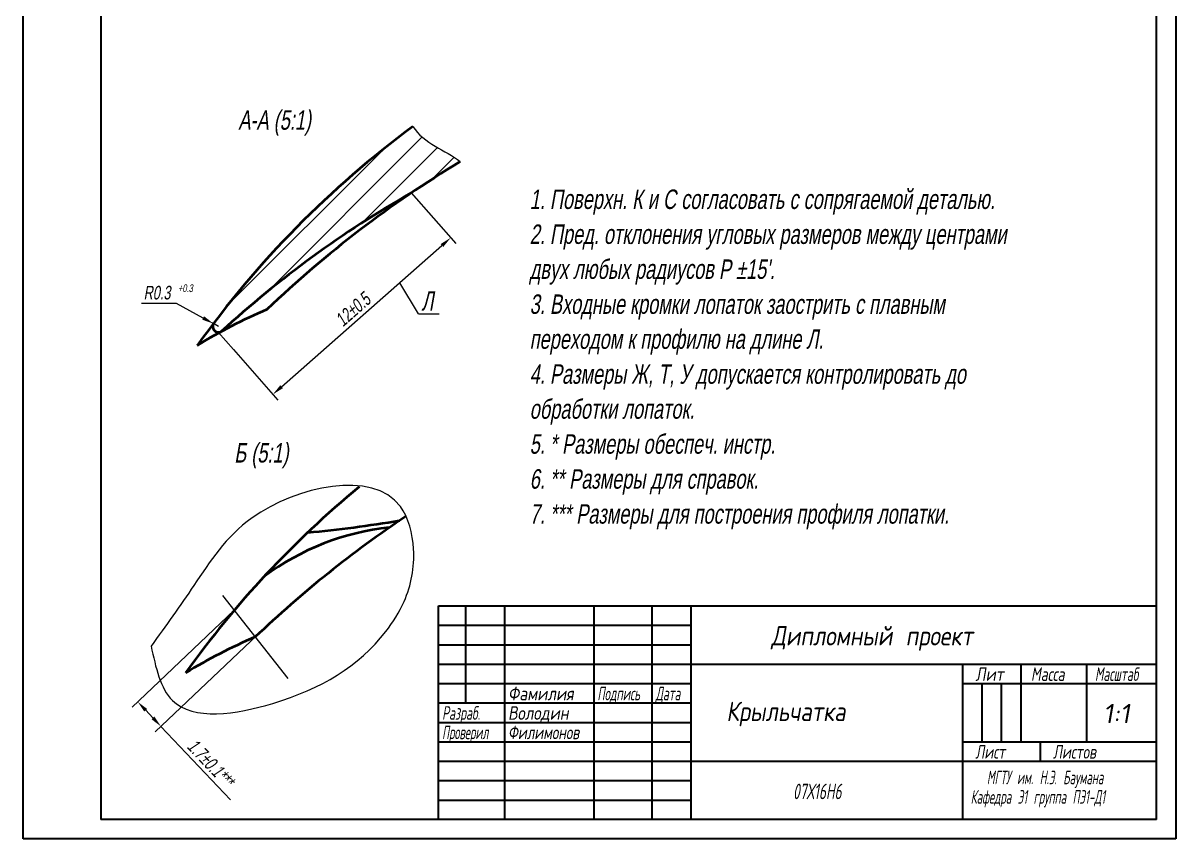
# Model space of a CAD drawing. Header units: millimetres. Extents: x 155 to 2756, y -275 to 1324.
# Drawn here: x 1414.3 to 1711.3, y 730.2 to 940.2 of the extents above; entities that cross this region are included whole.
import ezdxf

# ---------------------------------------------------------------- set-up
doc = ezdxf.new("R2010")
doc.units = ezdxf.units.MM
doc.header["$PDMODE"] = 35
doc.header["$PDSIZE"] = -30
doc.layers.get('0').update_dxf_attribs({"lineweight": 50})
for name, color, linetype, lineweight in [('Layer2', 152, 'Continuous', 25), ('Рамка', 52, 'Continuous', 35), ('Текст', 242, 'Continuous', 25)]:
    doc.layers.add(name, color=color, linetype=linetype, lineweight=lineweight)
doc.styles.add('3.5', font='txt.shx', dxfattribs={"width": 0.7, "oblique": 10, "height": 3.5})
doc.styles.add('5', font='txt.shx', dxfattribs={"width": 0.8, "oblique": 10, "height": 5})
doc.styles.add('ST_5', font='w_russin.shx', dxfattribs={"width": 0.7, "oblique": 10, "height": 5})
doc.dimstyles.new('STANDARD(1 1)', dxfattribs={"dimscale": 0, "dimtxt": 3.5, "dimasz": 3, "dimexe": 2, "dimexo": 0, "dimgap": 1, "dimtad": 1, "dimdec": 1, "dimzin": 9, "dimdsep": 46, "dimtxsty": '3.5', "dimcen": 2.5, "dimclrd": 256, "dimclre": 256, "dimclrt": 256, "dimaunit": 1, "dimadec": 0, "dimazin": 0, "dimtfac": 1, "dimtdec": 1, "dimtmove": 0, "dimatfit": 3, "dimfxl": 0, "dimtolj": 1, "dimtzin": 1, "dimarcsym": 0})
doc.dimstyles.new('STANDARD(1 1)$4', dxfattribs={"dimscale": 0, "dimtxt": 3.5, "dimasz": 3, "dimexe": 2, "dimexo": 0, "dimgap": 1, "dimtad": 1, "dimtoh": 1, "dimdec": 1, "dimzin": 9, "dimdsep": 46, "dimtxsty": '3.5', "dimcen": 2.5, "dimclrd": 256, "dimclre": 256, "dimclrt": 256, "dimaunit": 1, "dimadec": 0, "dimazin": 0, "dimtfac": 1, "dimtdec": 1, "dimtofl": 0, "dimtmove": 0, "dimatfit": 2, "dimfxl": 0, "dimtolj": 1, "dimtzin": 1, "dimarcsym": 0})

# ---------------------------------------------------------------- blocks, each defined once
blk = doc.blocks.new('*D45')
at = {"layer": 'Defpoints', "color": 0}
for p in [(1468.742779968943, 789.0254539228131), (1474.723325979621, 782.7099020816843), (1449.840569040427, 759.1470406737171)]:
    blk.add_point(p, dxfattribs=at)
at = {"layer": 'Layer2', "lineweight": -2}
for p, q in [((1468.742779968943, 789.0254539228131), (1442.407818248991, 764.0874193349364)), ((1474.723325979621, 782.7099020816843), (1448.388364259669, 757.7718674938073)), ((1445.922782799614, 763.2842853437089), (1447.777809270563, 761.3253478448544)), ((1449.840569040427, 759.1470406737171), (1467.778775826852, 740.2040086003433))]:
    blk.add_line(p, q, dxfattribs=at)
at = {"layer": 'Layer2'}
for points in [[(1446.285833994804, 763.6280786386862), (1445.559731604425, 762.9404920487314), (1443.86002302975, 765.4625925148462)], [(1448.140860465752, 761.6691411398317), (1447.414758075373, 760.9815545498768), (1449.840569040427, 759.1470406737171)]]:
    blk.add_solid(points, dxfattribs=at)
at = {"layer": 'Layer2', "insert": (1462.660392631912, 749.6085990434847), "char_height": 3.5, "attachment_point": 5, "rotation": 313.4393688708935, "style": '3.5'}
blk.add_mtext('\\A1;{\\Fw_russin.shx;1.7±0.1***}', dxfattribs=at)
blk = doc.blocks.new('*D46')
at = {"layer": 'Defpoints', "color": 0}
for p in [(1463.353506854513, 862.8185273807026), (1464.668327991441, 862.0965541278111)]:
    blk.add_point(p, dxfattribs=at)
at = {"layer": 'Layer2', "lineweight": -2}
for p, q in [((1453.892615980833, 868.0135382970041), (1444.808804881687, 868.0135382970043)), ((1460.72386458066, 864.2624738864849), (1453.892615980833, 868.0135382970041)), ((1464.668327991441, 862.0965541278111), (1463.353506854513, 862.8185273807026))]:
    blk.add_line(p, q, dxfattribs=at)
at = {"layer": 'Layer2'}
blk.add_solid([(1460.964522331623, 864.7007475987939), (1460.483206829696, 863.824200174176), (1463.353506854513, 862.8185273807026)], dxfattribs=at)
at = {"layer": 'Layer2', "insert": (1448.850710431261, 870.7635382970049), "char_height": 3.5, "attachment_point": 5, "style": '3.5'}
blk.add_mtext('\\A1;{\\Fw_russin.shx;R0.3}', dxfattribs=at)
blk = doc.blocks.new('*D47')
at = {"layer": 'Defpoints', "color": 0}
for p in [(1514.337971960385, 896.4484917002952), (1524.488899171166, 884.9127637222173), (1468.519459283824, 856.1302397468954)]:
    blk.add_point(p, dxfattribs=at)
at = {"layer": 'Layer2', "lineweight": -2}
for p, q in [((1514.337971960385, 896.4484917002952), (1525.810117300428, 883.4113035479504)), ((1480.922576756005, 846.5763389627105), (1522.236708909766, 882.9309365283245)), ((1468.519459283824, 856.1302397468954), (1479.991604623867, 843.0930515945506))]:
    blk.add_line(p, q, dxfattribs=at)
at = {"layer": 'Layer2'}
for points in [[(1521.906404377451, 883.3063015718913), (1522.567013442082, 882.5555714847578), (1524.488899171166, 884.9127637222173)], [(1480.59227222369, 846.9517040062772), (1481.252881288321, 846.2009739191437), (1478.670386494605, 844.5945117688175)]]:
    blk.add_solid(points, dxfattribs=at)
at = {"layer": 'Layer2', "insert": (1499.329640921976, 866.4368370256227), "char_height": 3.5, "attachment_point": 5, "rotation": 41.34634007682184, "style": '3.5'}
blk.add_mtext('\\A1;{\\Fw_russin.shx;12±0.5}', dxfattribs=at)

msp = doc.modelspace()

# ---------------------------------------------------------------- hatches: boundary and pattern name
at = {"layer": 'Layer2'}
h = msp.add_hatch(dxfattribs=at)
h.set_pattern_fill('ANSI31', color=256, scale=1.5, angle=-1.272221872585407e-14, style=0)
h.set_pattern_definition([(44.99999999999999, (823.7842666032961, 662.0735006296964), (-3.367596045400931, 3.367596045400933), [])])
edge = h.paths.add_edge_path()
edge.add_arc((1677.146995242478, 656.4626130783829), 290.0000000000002, 121.19120146637539, 124.1533942604878, ccw=False)
edge.add_spline(control_points=[(1526.957256557514, 904.5413150939783), (1523.141161315968, 907.5009474743886), (1517.541487753055, 909.150832492897), (1514.73699556053, 913.5403753344167)], knot_values=[195.571656603783, 195.571656603783, 195.571656603783, 195.571656603783, 208.2774155523754, 208.2774155523754, 208.2774155523754, 208.2774155523754], degree=3, periodic=0)
edge.add_arc((1664.560758838774, 710.2939978583474), 252.5000000000001, 126.3959107221757, 142.7861917299704)
edge.add_arc((1464.668327991442, 862.096554127814), 1.500000000000003, 142.7861917299807, 298.4950157293579)
edge.add_arc((1648.279024273416, 661.1995281900884), 270.7070008835174, 119.6554007987518, 132.5023178381429, ccw=False)

# ---------------------------------------------------------------- linework, layer by layer
for centre, radius, start, end in [((1664.560758838774, 710.2939978583474), 252.5, 126.395910722181, 144.4165857314798), ((1677.146995242478, 656.4626130783831), 290, 121.1912014663754, 133.5990724584156), ((1648.279024273416, 661.1995281900879), 270.7070008835177, 119.6554007987515, 132.5023178381454), ((1532.175474637636, 737.7380596383368), 140, 113.1389596392934, 121.4114360510708), ((1464.668327991442, 862.0965541278138), 1.5, 142.7861917299716, 298.4950157293083), ((1661.537200662839, 625.9715936517207), 252.5, 129.5095820249148, 144.4165857314798), ((1674.123437066542, 572.1402088717566), 290, 123.7564336099641, 133.5990724584156), ((1456.96447336296, 1138.189144720928), 330.561693655219, 275.3263244646616, 279.4633647075962), ((1515.738291234179, 744.8410983148808), 65.8774479323568, 96.1182485438547, 126.6224316324115), ((1529.1519164617, 653.4156554317103), 140, 113.1389596392934, 121.4114360510708)]:
    msp.add_arc(centre, radius, start, end)
for p, q in [((1516.222700061237, 865.3671529934725), (1511.347128436019, 873.3485903638687)), ((1516.222700061237, 865.3671529934725), (1521.558564368883, 865.3671529934725)), ((1468.519459283824, 856.1302397468955), (1464.587377914005, 860.5987400255424)), ((1465.731249845881, 792.8619846587217), (1482.543088526475, 771.4445877908197))]:
    msp.add_line(p, q, dxfattribs=at)
msp.add_open_spline([(1514.736995560531, 913.5403753344156), (1517.541487753056, 909.1508324928968), (1523.141161315968, 907.5009474743881), (1526.957256557514, 904.5413150939783)], degree=3, dxfattribs=at)
msp.add_spline([(1447.315509539013, 779.8035865478353), (1458.319154921428, 795.4044573644082), (1473.324066528638, 812.7986263752621), (1511.517044590526, 815.7609035378534), (1514.927823931661, 804.8116894953478), (1512.494673818989, 791.3016085833399), (1507.764725292085, 783.5685571539409), (1478.638083602331, 765.0639829099134), (1452.790101305853, 765.8258168213335), (1447.315509539013, 779.8035865478353)], degree=3, dxfattribs=at)
at = {"layer": 'Рамка'}
for p, q in [((1414.322652370784, 730.176559495892), (1414.322652370784, 1150.176559495892)), ((1711.322652370784, 1150.176559495892), (1711.322652370784, 730.1765594958918)), ((1434.322652370784, 1145.176559495892), (1434.322652370784, 735.176559495892)), ((1706.322652370785, 735.1765594958918), (1706.322652370785, 1145.176559495892)), ((1521.322652370784, 790.1765594958918), (1706.322652370784, 790.1765594958918)), ((1521.322652370784, 735.1765594958918), (1521.322652370784, 790.1765594958918)), ((1528.322652370784, 790.1765594958918), (1528.322652370784, 765.1765594958918)), ((1538.322652370784, 790.1765594958918), (1538.322652370784, 735.1765594958918)), ((1561.322652370784, 790.1765594958918), (1561.322652370784, 735.1765594958918)), ((1576.322652370784, 790.1765594958918), (1576.322652370784, 735.1765594958918)), ((1586.322652370784, 790.1765594958918), (1586.322652370784, 735.1765594958918)), ((1521.322652370784, 785.1765594958918), (1586.322652370784, 785.1765594958918)), ((1521.322652370784, 780.1765594958918), (1586.322652370784, 780.1765594958918)), ((1521.322652370784, 775.1765594958918), (1706.322652370784, 775.1765594958918)), ((1656.322652370784, 775.1765594958918), (1656.322652370784, 735.1765594958918)), ((1671.322652370784, 775.1765594958918), (1671.322652370784, 755.1765594958918)), ((1688.322652370784, 775.1765594958918), (1688.322652370784, 755.1765594958918)), ((1521.322652370784, 770.1765594958918), (1586.322652370784, 770.1765594958918)), ((1656.322652370784, 770.1765594958918), (1706.322652370784, 770.1765594958918)), ((1661.322652370784, 770.1765594958918), (1661.322652370784, 755.1765594958918)), ((1666.322652370784, 770.1765594958918), (1666.322652370784, 755.1765594958918)), ((1521.322652370784, 765.1765594958918), (1586.322652370784, 765.1765594958918)), ((1521.322652370784, 760.1765594958918), (1586.322652370784, 760.1765594958918)), ((1521.322652370784, 755.1765594958918), (1586.322652370784, 755.1765594958918)), ((1656.322652370784, 755.1765594958918), (1706.322652370784, 755.1765594958918)), ((1676.322652370784, 755.1765594958918), (1676.322652370784, 750.1765594958918)), ((1521.322652370784, 750.1765594958918), (1706.322652370784, 750.1765594958918)), ((1521.322652370784, 745.1765594958918), (1586.322652370784, 745.1765594958918)), ((1521.322652370784, 740.1765594958918), (1586.322652370784, 740.1765594958918)), ((1706.322652370785, 735.1765594958918), (1434.322652370784, 735.176559495892)), ((1711.322652370784, 730.1765594958918), (1414.322652370784, 730.176559495892))]:
    msp.add_line(p, q, dxfattribs=at)

# ---------------------------------------------------------------- texts
at = {"layer": 'Layer2', "style": 'ST_5', "oblique": 10, "width": 0.7}
for s, height, p in [('A-A (5:1)', 5, (1469.772835343431, 912.7237113991762)), ('1. Поверхн. К и С согласовать с сопрягаемой деталью.', 5, (1544.833021393137, 892.3311705398385)), ('2. Пред. отклонения угловых размеров между центрами ', 5, (1544.833021393137, 883.3311705398385)), ("двух любых радиусов Р %%p15'.", 5, (1544.833021393137, 874.3311705398385)), ('+0.3', 2, (1454.269488261047, 870.9366374515484)), ('Л', 5, (1516.971968234579, 866.1673325911761)), ('3. Входные кромки лопаток заострить с плавным ', 5, (1544.833021393137, 865.3311705398385)), ('переходом к профилю на длине Л.', 5, (1544.833021393137, 856.3311705398385)), ('4. Размеры Ж, Т, У допускается контролировать до ', 5, (1544.833021393137, 847.3311705398385)), ('обработки лопаток.', 5, (1544.833021393137, 838.3311705398385)), ('5. * Размеры обеспеч. инстр.', 5, (1544.833021393137, 829.3311705398385)), ('Б (5:1)', 5, (1468.729339933804, 827.0539736662606)), ('6. ** Размеры для справок.', 5, (1544.833021393137, 820.3311705398385)), ('7. *** Размеры для построения профиля лопатки.', 5, (1544.833021393137, 811.3311705398385))]:
    msp.add_text(s, height=height, dxfattribs=at).set_placement(p)
at = {"layer": 'Текст', "style": '5', "oblique": 10}
for s, height, width, p in [('Дипломный проект', 5, 0.8, (1607.068116638258, 779.9755931439793)), ('Лит', 3.5, 0.8, (1659.635700890259, 770.8452184356822)), ('Масса', 3.5, 0.7, (1673.972198740727, 770.8452184356822)), ('Масштаб', 3.5, 0.6, (1690.461812306435, 770.8452184356822)), ('Фамилия', 3.5, 0.8, (1539.270367273976, 765.8452184356822)), ('Подпись', 3.5, 0.58, (1562.270367273976, 765.8452184356822)), ('Дата', 3.5, 0.58, (1577.270367273976, 765.8452184356822)), ('Разраб.', 3.5, 0.6, (1522.270367273976, 760.8452184356822)), ('Володин', 3.5, 0.8, (1539.270367273976, 760.8452184356822)), ('Крыльчатка', 5, 0.8, (1595.504438308109, 760.5007566430256)), ('Проверил', 3.5, 0.55, (1522.270367273976, 755.8452184356822)), ('Филимонов', 3.5, 0.7, (1539.270367273976, 755.8452184356822)), ('Лист', 3.5, 0.7, (1659.635700890259, 750.8452184356822)), ('Листов', 3.5, 0.7, (1679.635700890259, 750.8452184356822)), ('МГТУ им. Н.Э. Баумана ', 3.5, 0.55, (1662.616749151694, 744.2523740668)), ('07Х16Н6', 4, 0.6, (1612.690745803186, 740.3985719424119)), ('Кафедра Э1 группа ПЭ1-Д1', 3.5, 0.55, (1658.448708136566, 739.2523740668))]:
    msp.add_text(s, height=height, dxfattribs=dict(at, width=width)).set_placement(p)
msp.add_text('1:1', height=5, dxfattribs=at).set_placement((1692.56227757895, 759.950275166161))

# ---------------------------------------------------------------- dimensions: what is measured, and where the dimension line sits
at = {"layer": 'Layer2'}
for base, p1, p2, angle, text, picture, middle in [((1524.488899171166, 884.9127637222173), (1468.519459283824, 856.1302397468955), (1514.337971960385, 896.4484917002953), 41.34634007682226, '{\\Fw_russin.shx;12±0.5}', '*D47', (1501.146315849711, 864.3723292860057)), ((1449.840569040427, 759.1470406737171), (1468.742779968943, 789.0254539228131), (1474.72332597962, 782.709902081684), 313.4393688708902, '{\\Fw_russin.shx;1.7±0.1***}', '*D45', (1460.663611058369, 747.7177359211089))]:
    dim = msp.add_linear_dim(base=base, p1=p1, p2=p2, angle=angle, text=text, dimstyle='STANDARD(1 1)', override={"dimscale": 1}, dxfattribs=at)
    dim.commit()
    dim.dimension.update_dxf_attribs({"geometry": picture, "text_midpoint": middle, "dimtype": 161})
dim = msp.add_radius_dim(center=(1464.668327991441, 862.0965541278111), mpoint=(1463.353506854513, 862.8185273807026), text='{\\Fw_russin.shx;R0.3}', dimstyle='STANDARD(1 1)$4', override={"dimscale": 1, "dimcen": 0, "dimtofl": 1}, dxfattribs=at)
dim.commit()
dim.dimension.update_dxf_attribs({"geometry": '*D46', "text_midpoint": (1448.850710431261, 868.0135382970049), "dimtype": 164})

doc.saveas('drawing.dxf')
